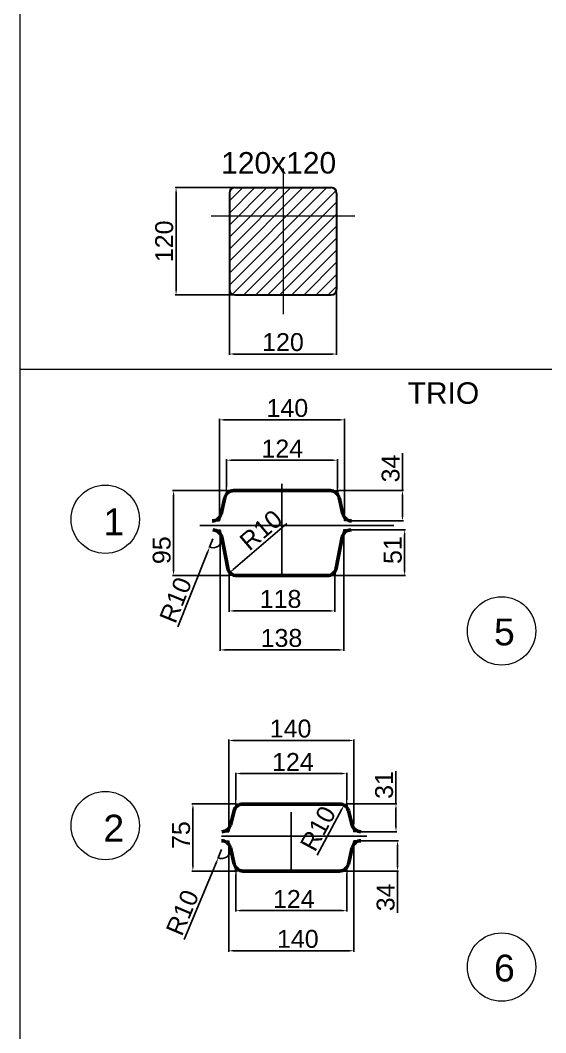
# Model space of a CAD drawing. Header units: millimetres. Extents: x -954 to 34898, y -2134 to 12006.
# Drawn here: x 28374 to 28962, y 1695 to 2827 of the extents above; entities that cross this region are included whole.
import ezdxf

# ---------------------------------------------------------------- set-up
doc = ezdxf.new("R2010")
doc.units = ezdxf.units.MM
doc.header["$LTSCALE"] = 3
for name, color, linetype, lineweight in [('контурная', 7, 'Continuous', 50), ('тонкая', 7, 'Continuous', 20), ('图层2', 1, 'Continuous', 13), ('图层4', 250, 'Continuous', 13)]:
    doc.layers.add(name, color=color, linetype=linetype, lineweight=lineweight)
doc.layers.add('осевая', color=4, linetype='Continuous')
doc.styles.get("Standard").update_dxf_attribs({"font": 'arial.ttf'})
doc.dimstyles.new('ISO-25', dxfattribs={"dimtxt": 2.5, "dimasz": 2.5, "dimexe": 1.25, "dimexo": 0.625, "dimtad": 1, "dimtxsty": 'Standard', "dimcen": 2.5, "dimadec": 0, "dimazin": 0, "dimtfac": 1, "dimtmove": 0, "dimatfit": 3, "dimfxl": 1, "dimarcsym": 0})
doc.dimstyles.new('ISO-25$0', dxfattribs={"dimscale": 2, "dimtxt": 4, "dimasz": 3, "dimexe": 0.5, "dimexo": 0, "dimgap": 1, "dimtad": 1, "dimtxsty": 'Standard', "dimcen": 3, "dimclrd": 150, "dimclre": 150, "dimadec": 0, "dimazin": 0, "dimtfac": 1, "dimtmove": 0, "dimatfit": 3, "dimfxl": 1, "dimlwd": -1, "dimarcsym": 0})
doc.dimstyles.new('ISO-25$4', dxfattribs={"dimscale": 3, "dimtxt": 4, "dimasz": 1, "dimexe": 0, "dimexo": 1, "dimtad": 1, "dimtih": 1, "dimtoh": 1, "dimtxsty": 'Standard', "dimcen": 2, "dimclrd": 5, "dimclre": 5, "dimclrt": 3, "dimadec": 0, "dimazin": 0, "dimtfac": 1, "dimtmove": 0, "dimatfit": 3, "dimfxl": 1, "dimarcsym": 0})

# ---------------------------------------------------------------- blocks, each defined once
blk = doc.blocks.new('*D2204')
at = {"layer": 'Defpoints', "color": 0, "transparency": 16777216}
for p in [(28614.4, 2640.1), (28548.8, 2520.1), (28614.4, 2520.1)]:
    blk.add_point(p, dxfattribs=at)
at = {"layer": '图层4', "color": 0, "lineweight": -2, "transparency": 16777216}
for p, q in [((28614.4, 2640.1), (28547.8, 2640.1)), ((28548.8, 2635.1), (28548.8, 2525.1)), ((28614.4, 2520.1), (28547.8, 2520.1))]:
    blk.add_line(p, q, dxfattribs=at)
at = {"layer": '图层4', "color": 0, "transparency": 16777216}
for points in [[(28548, 2635.1), (28549.7, 2635.1), (28548.8, 2640.1)], [(28548, 2525.1), (28549.7, 2525.1), (28548.8, 2520.1)]]:
    blk.add_solid(points, dxfattribs=at)
at = {"layer": '图层4', "color": 0, "lineweight": 13, "transparency": 16777216, "insert": (28535.6, 2580.1), "char_height": 20, "attachment_point": 5, "rotation": 90}
blk.add_mtext('120', dxfattribs=at)
blk = doc.blocks.new('*D2205')
at = {"layer": 'Defpoints', "color": 0, "transparency": 16777216}
for p in [(28608.4, 2526.1), (28728.4, 2526.1), (28728.4, 2454.1)]:
    blk.add_point(p, dxfattribs=at)
at = {"layer": '图层4', "color": 0, "lineweight": -2, "transparency": 16777216}
for p, q in [((28608.4, 2526.1), (28608.4, 2453.1)), ((28728.4, 2526.1), (28728.4, 2453.1)), ((28613.4, 2454.1), (28723.4, 2454.1))]:
    blk.add_line(p, q, dxfattribs=at)
at = {"layer": '图层4', "color": 0, "transparency": 16777216}
for points in [[(28613.4, 2454.9), (28613.4, 2453.3), (28608.4, 2454.1)], [(28723.4, 2454.9), (28723.4, 2453.3), (28728.4, 2454.1)]]:
    blk.add_solid(points, dxfattribs=at)
at = {"layer": '图层4', "color": 0, "lineweight": 13, "transparency": 16777216, "insert": (28668.4, 2467.3), "char_height": 20, "attachment_point": 5}
blk.add_mtext('120', dxfattribs=at)
blk = doc.blocks.new('*D2283')
at = {"layer": 'Defpoints', "color": 0, "transparency": 16777216}
for p in [(28744.5, 2257.5), (28804.5, 2257.5), (28726.3, 2206.5)]:
    blk.add_point(p, dxfattribs=at)
at = {"layer": '图层4', "color": 0, "lineweight": -2, "transparency": 16777216}
for p, q in [((28744.5, 2257.5), (28805.5, 2257.5)), ((28804.5, 2211.5), (28804.5, 2252.5)), ((28726.3, 2206.5), (28805.5, 2206.5))]:
    blk.add_line(p, q, dxfattribs=at)
at = {"layer": '图层4', "color": 0, "transparency": 16777216}
for points in [[(28803.6, 2252.5), (28805.3, 2252.5), (28804.5, 2257.5)], [(28803.6, 2211.5), (28805.3, 2211.5), (28804.5, 2206.5)]]:
    blk.add_solid(points, dxfattribs=at)
at = {"layer": '图层4', "color": 0, "lineweight": 13, "transparency": 16777216, "insert": (28791.3, 2234.9), "char_height": 20, "attachment_point": 5, "rotation": 90}
blk.add_mtext('51', dxfattribs=at)
blk = doc.blocks.new('*D2143')
at = {"layer": 'Defpoints', "color": 0, "transparency": 16777216}
for p in [(28608.3, 2206.5), (28726.3, 2206.5), (28608.3, 2166.9)]:
    blk.add_point(p, dxfattribs=at)
at = {"layer": '图层4', "color": 0, "lineweight": -2, "transparency": 16777216}
for p, q in [((28608.3, 2206.5), (28608.3, 2165.9)), ((28726.3, 2206.5), (28726.3, 2165.9)), ((28721.3, 2166.9), (28613.3, 2166.9))]:
    blk.add_line(p, q, dxfattribs=at)
at = {"layer": '图层4', "color": 0, "transparency": 16777216}
for points in [[(28613.3, 2167.8), (28613.3, 2166.1), (28608.3, 2166.9)], [(28721.3, 2167.8), (28721.3, 2166.1), (28726.3, 2166.9)]]:
    blk.add_solid(points, dxfattribs=at)
at = {"layer": '图层4', "color": 0, "lineweight": 13, "transparency": 16777216, "insert": (28665.7, 2180.2), "char_height": 20, "attachment_point": 5}
blk.add_mtext('118', dxfattribs=at)
blk = doc.blocks.new('*D2144')
at = {"layer": 'Defpoints', "color": 0, "transparency": 16777216}
for p in [(28605.3, 2335.4), (28605.3, 2305.2), (28729.3, 2304.2)]:
    blk.add_point(p, dxfattribs=at)
at = {"layer": '图层4', "color": 0, "lineweight": -2, "transparency": 16777216}
for p, q in [((28605.3, 2305.2), (28605.3, 2336.4)), ((28724.3, 2335.4), (28610.3, 2335.4)), ((28729.3, 2304.2), (28729.3, 2336.4))]:
    blk.add_line(p, q, dxfattribs=at)
at = {"layer": '图层4', "color": 0, "transparency": 16777216}
for points in [[(28610.3, 2336.2), (28610.3, 2334.6), (28605.3, 2335.4)], [(28724.3, 2336.2), (28724.3, 2334.6), (28729.3, 2335.4)]]:
    blk.add_solid(points, dxfattribs=at)
at = {"layer": '图层4', "color": 0, "lineweight": 13, "transparency": 16777216, "insert": (28667.6, 2348.4), "char_height": 20, "attachment_point": 5}
blk.add_mtext('124', dxfattribs=at)
blk = doc.blocks.new('*D2145')
at = {"layer": 'Defpoints', "color": 0, "transparency": 16777216}
for p in [(28608.9, 2210), (28616.5, 2216.5)]:
    blk.add_point(p, dxfattribs=at)
at = {"layer": '图层4', "color": 0, "lineweight": -2, "transparency": 16777216}
blk.add_line((28672.8, 2264.7), (28612.7, 2213.2), dxfattribs=at)
at = {"layer": '图层4', "color": 0, "transparency": 16777216}
blk.add_solid([(28612.1, 2213.8), (28613.2, 2212.6), (28608.9, 2210)], dxfattribs=at)
at = {"layer": '图层4', "color": 0, "lineweight": 13, "transparency": 16777216, "insert": (28643.8, 2257.3), "char_height": 20, "attachment_point": 5, "rotation": 40.5687}
blk.add_mtext('R10', dxfattribs=at)
blk = doc.blocks.new('*D2146')
at = {"layer": 'Defpoints', "color": 0, "transparency": 16777216}
for p in [(28590.1, 2247.5), (28586.3, 2238.2)]:
    blk.add_point(p, dxfattribs=at)
at = {"layer": '图层4', "color": 0, "lineweight": -2, "transparency": 16777216}
for p, q in [((28590.1, 2247.5), (28586.3, 2238.2)), ((28550.7, 2149.2), (28584.5, 2233.5))]:
    blk.add_line(p, q, dxfattribs=at)
blk.add_arc((28590.1, 2247.5), 10, 242.4145, 11.3099, dxfattribs=at)
at = {"layer": '图层4', "color": 0, "transparency": 16777216}
blk.add_solid([(28583.7, 2233.9), (28585.3, 2233.2), (28586.3, 2238.2)], dxfattribs=at)
at = {"layer": '图层4', "color": 0, "lineweight": 13, "transparency": 16777216, "insert": (28548.4, 2179.1), "char_height": 20, "attachment_point": 5, "rotation": 68.1441}
blk.add_mtext('R10', dxfattribs=at)
blk = doc.blocks.new('*D2147')
at = {"layer": 'Defpoints', "color": 0, "transparency": 16777216}
for p in [(28729.3, 2301.5), (28802.1, 2301.5), (28745.4, 2267.5)]:
    blk.add_point(p, dxfattribs=at)
at = {"layer": '图层4', "color": 0, "lineweight": -2, "transparency": 16777216}
for p, q in [((28802.1, 2301.5), (28802.1, 2343.4)), ((28729.3, 2301.5), (28803.1, 2301.5)), ((28802.1, 2272.5), (28802.1, 2296.5)), ((28745.4, 2267.5), (28803.1, 2267.5))]:
    blk.add_line(p, q, dxfattribs=at)
at = {"layer": '图层4', "color": 0, "transparency": 16777216}
for points in [[(28801.2, 2296.5), (28802.9, 2296.5), (28802.1, 2301.5)], [(28801.2, 2272.5), (28802.9, 2272.5), (28802.1, 2267.5)]]:
    blk.add_solid(points, dxfattribs=at)
at = {"layer": '图层4', "color": 0, "lineweight": 13, "transparency": 16777216, "insert": (28788.9, 2326.1), "char_height": 20, "attachment_point": 5, "rotation": 90}
blk.add_mtext('34', dxfattribs=at)
blk = doc.blocks.new('*D2148')
at = {"layer": 'Defpoints', "color": 0, "transparency": 16777216}
for p in [(28597.3, 2380.5), (28597.3, 2267.5), (28737.3, 2274.8)]:
    blk.add_point(p, dxfattribs=at)
at = {"layer": '图层4', "color": 0, "lineweight": -2, "transparency": 16777216}
for p, q in [((28597.3, 2267.5), (28597.3, 2381.5)), ((28732.3, 2380.5), (28602.3, 2380.5)), ((28737.3, 2274.8), (28737.3, 2381.5))]:
    blk.add_line(p, q, dxfattribs=at)
at = {"layer": '图层4', "color": 0, "transparency": 16777216}
for points in [[(28602.3, 2381.3), (28602.3, 2379.7), (28597.3, 2380.5)], [(28732.3, 2381.3), (28732.3, 2379.7), (28737.3, 2380.5)]]:
    blk.add_solid(points, dxfattribs=at)
at = {"layer": '图层4', "color": 0, "lineweight": 13, "transparency": 16777216, "insert": (28673.3, 2393.7), "char_height": 20, "attachment_point": 5}
blk.add_mtext('140', dxfattribs=at)
blk = doc.blocks.new('*D2149')
at = {"layer": 'Defpoints', "color": 0, "transparency": 16777216}
for p in [(28546, 2301.5), (28605.3, 2301.5), (28608.3, 2206.5)]:
    blk.add_point(p, dxfattribs=at)
at = {"layer": '图层4', "color": 0, "lineweight": -2, "transparency": 16777216}
for p, q in [((28605.3, 2301.5), (28545, 2301.5)), ((28546, 2211.5), (28546, 2296.5)), ((28608.3, 2206.5), (28545, 2206.5))]:
    blk.add_line(p, q, dxfattribs=at)
at = {"layer": '图层4', "color": 0, "transparency": 16777216}
for points in [[(28545.2, 2296.5), (28546.8, 2296.5), (28546, 2301.5)], [(28545.2, 2211.5), (28546.8, 2211.5), (28546, 2206.5)]]:
    blk.add_solid(points, dxfattribs=at)
at = {"layer": '图层4', "color": 0, "lineweight": 13, "transparency": 16777216, "insert": (28532.8, 2234.8), "char_height": 20, "attachment_point": 5, "rotation": 90}
blk.add_mtext('95', dxfattribs=at)
blk = doc.blocks.new('*D2284')
at = {"layer": 'Defpoints', "color": 0, "transparency": 16777216}
for p in [(28598.3, 2257.5), (28736.3, 2257.5), (28736.3, 2123.3)]:
    blk.add_point(p, dxfattribs=at)
at = {"layer": '图层4', "color": 0, "lineweight": -2, "transparency": 16777216}
for p, q in [((28598.3, 2257.5), (28598.3, 2122.3)), ((28736.3, 2257.5), (28736.3, 2122.3)), ((28603.3, 2123.3), (28731.3, 2123.3))]:
    blk.add_line(p, q, dxfattribs=at)
at = {"layer": '图层4', "color": 0, "transparency": 16777216}
for points in [[(28603.3, 2124.2), (28603.3, 2122.5), (28598.3, 2123.3)], [(28731.3, 2124.2), (28731.3, 2122.5), (28736.3, 2123.3)]]:
    blk.add_solid(points, dxfattribs=at)
at = {"layer": '图层4', "color": 0, "lineweight": 13, "transparency": 16777216, "insert": (28666.7, 2136.6), "char_height": 20, "attachment_point": 5}
blk.add_mtext('138', dxfattribs=at)
blk = doc.blocks.new('*D2150')
at = {"layer": 'Defpoints', "color": 0, "transparency": 16777216}
for p in [(28755.8, 1910.1), (28739.7, 1876.1), (28796.5, 1876.1)]:
    blk.add_point(p, dxfattribs=at)
at = {"layer": '图层4', "color": 0, "lineweight": -2, "transparency": 16777216}
for p, q in [((28755.8, 1910.1), (28797.5, 1910.1)), ((28796.5, 1905.1), (28796.5, 1881.1)), ((28739.7, 1876.1), (28797.5, 1876.1)), ((28796.5, 1876.1), (28796.5, 1829.4))]:
    blk.add_line(p, q, dxfattribs=at)
at = {"layer": '图层4', "color": 0, "transparency": 16777216}
for points in [[(28795.7, 1905.1), (28797.4, 1905.1), (28796.5, 1910.1)], [(28795.7, 1881.1), (28797.4, 1881.1), (28796.5, 1876.1)]]:
    blk.add_solid(points, dxfattribs=at)
at = {"layer": '图层4', "color": 0, "lineweight": 13, "transparency": 16777216, "insert": (28783.3, 1846.7), "char_height": 20, "attachment_point": 5, "rotation": 90}
blk.add_mtext('34', dxfattribs=at)
blk = doc.blocks.new('*D2151')
at = {"layer": 'Defpoints', "color": 0, "transparency": 16777216}
for p in [(28739.7, 1951.1), (28755.5, 1920.1), (28794.8, 1920.1)]:
    blk.add_point(p, dxfattribs=at)
at = {"layer": '图层4', "color": 0, "lineweight": -2, "transparency": 16777216}
for p, q in [((28794.8, 1951.1), (28794.8, 1987.8)), ((28739.7, 1951.1), (28795.8, 1951.1)), ((28794.8, 1925.1), (28794.8, 1946.1)), ((28755.5, 1920.1), (28795.8, 1920.1))]:
    blk.add_line(p, q, dxfattribs=at)
at = {"layer": '图层4', "color": 0, "transparency": 16777216}
for points in [[(28794, 1946.1), (28795.6, 1946.1), (28794.8, 1951.1)], [(28794, 1925.1), (28795.6, 1925.1), (28794.8, 1920.1)]]:
    blk.add_solid(points, dxfattribs=at)
at = {"layer": '图层4', "color": 0, "lineweight": 13, "transparency": 16777216, "insert": (28781.6, 1972.4), "char_height": 20, "attachment_point": 5, "rotation": 90}
blk.add_mtext('31', dxfattribs=at)
blk = doc.blocks.new('*D2152')
at = {"layer": 'Defpoints', "color": 0, "transparency": 16777216}
for p in [(28736.8, 1949.9), (28732, 1941.1)]:
    blk.add_point(p, dxfattribs=at)
at = {"layer": '图层4', "color": 0, "lineweight": -2, "transparency": 16777216}
blk.add_line((28706.5, 1893.8), (28734.4, 1945.5), dxfattribs=at)
at = {"layer": '图层4', "color": 0, "transparency": 16777216}
blk.add_solid([(28733.7, 1945.9), (28735.1, 1945.1), (28736.8, 1949.9)], dxfattribs=at)
at = {"layer": '图层4', "color": 0, "lineweight": 13, "transparency": 16777216, "insert": (28707.6, 1923.7), "char_height": 20, "attachment_point": 5, "rotation": 61.5844}
blk.add_mtext('R10', dxfattribs=at)
blk = doc.blocks.new('*D2153')
at = {"layer": 'Defpoints', "color": 0, "transparency": 16777216}
for p in [(28567.6, 1951.1), (28615.7, 1951.1), (28615.7, 1876.1)]:
    blk.add_point(p, dxfattribs=at)
at = {"layer": '图层4', "color": 0, "lineweight": -2, "transparency": 16777216}
for p, q in [((28615.7, 1951.1), (28566.6, 1951.1)), ((28567.6, 1881.1), (28567.6, 1946.1)), ((28615.7, 1876.1), (28566.6, 1876.1))]:
    blk.add_line(p, q, dxfattribs=at)
at = {"layer": '图层4', "color": 0, "transparency": 16777216}
for points in [[(28566.8, 1946.1), (28568.5, 1946.1), (28567.6, 1951.1)], [(28566.8, 1881.1), (28568.5, 1881.1), (28567.6, 1876.1)]]:
    blk.add_solid(points, dxfattribs=at)
at = {"layer": '图层4', "color": 0, "lineweight": 13, "transparency": 16777216, "insert": (28554.5, 1916.3), "char_height": 20, "attachment_point": 5, "rotation": 90}
blk.add_mtext('75', dxfattribs=at)
blk = doc.blocks.new('*D2154')
at = {"layer": 'Defpoints', "color": 0, "transparency": 16777216}
for p in [(28615.7, 1985.1), (28615.7, 1955.9), (28739.7, 1955.9)]:
    blk.add_point(p, dxfattribs=at)
at = {"layer": '图层4', "color": 0, "lineweight": -2, "transparency": 16777216}
for p, q in [((28615.7, 1955.9), (28615.7, 1986.1)), ((28734.7, 1985.1), (28620.7, 1985.1)), ((28739.7, 1955.9), (28739.7, 1986.1))]:
    blk.add_line(p, q, dxfattribs=at)
at = {"layer": '图层4', "color": 0, "transparency": 16777216}
for points in [[(28620.7, 1985.9), (28620.7, 1984.3), (28615.7, 1985.1)], [(28734.7, 1985.9), (28734.7, 1984.3), (28739.7, 1985.1)]]:
    blk.add_solid(points, dxfattribs=at)
at = {"layer": '图层4', "color": 0, "lineweight": 13, "transparency": 16777216, "insert": (28679.5, 1998.1), "char_height": 20, "attachment_point": 5}
blk.add_mtext('124', dxfattribs=at)
blk = doc.blocks.new('*D2285')
at = {"layer": 'Defpoints', "color": 0, "transparency": 16777216}
for p in [(28607.7, 2022.1), (28607.7, 1929), (28747.7, 1929)]:
    blk.add_point(p, dxfattribs=at)
at = {"layer": '图层4', "color": 0, "lineweight": -2, "transparency": 16777216}
for p, q in [((28607.7, 1929), (28607.7, 2023.1)), ((28742.7, 2022.1), (28612.7, 2022.1)), ((28747.7, 1929), (28747.7, 2023.1))]:
    blk.add_line(p, q, dxfattribs=at)
at = {"layer": '图层4', "color": 0, "transparency": 16777216}
for points in [[(28612.7, 2022.9), (28612.7, 2021.2), (28607.7, 2022.1)], [(28742.7, 2022.9), (28742.7, 2021.2), (28747.7, 2022.1)]]:
    blk.add_solid(points, dxfattribs=at)
at = {"layer": '图层4', "color": 0, "lineweight": 13, "transparency": 16777216, "insert": (28676.9, 2035.3), "char_height": 20, "attachment_point": 5}
blk.add_mtext('140', dxfattribs=at)
blk = doc.blocks.new('*D2155')
at = {"layer": 'Defpoints', "color": 0, "transparency": 16777216}
for p in [(28615.7, 1872.4), (28739.7, 1873.4), (28615.7, 1831.9)]:
    blk.add_point(p, dxfattribs=at)
at = {"layer": '图层4', "color": 0, "lineweight": -2, "transparency": 16777216}
for p, q in [((28615.7, 1872.4), (28615.7, 1830.9)), ((28739.7, 1873.4), (28739.7, 1830.9)), ((28734.7, 1831.9), (28620.7, 1831.9))]:
    blk.add_line(p, q, dxfattribs=at)
at = {"layer": '图层4', "color": 0, "transparency": 16777216}
for points in [[(28620.7, 1832.7), (28620.7, 1831), (28615.7, 1831.9)], [(28734.7, 1832.7), (28734.7, 1831), (28739.7, 1831.9)]]:
    blk.add_solid(points, dxfattribs=at)
at = {"layer": '图层4', "color": 0, "lineweight": 13, "transparency": 16777216, "insert": (28680.5, 1844.9), "char_height": 20, "attachment_point": 5}
blk.add_mtext('124', dxfattribs=at)
blk = doc.blocks.new('*D2156')
at = {"layer": 'Defpoints', "color": 0, "transparency": 16777216}
for p in [(28607.7, 1910.1), (28747.7, 1902.7), (28607.7, 1787)]:
    blk.add_point(p, dxfattribs=at)
at = {"layer": '图层4', "color": 0, "lineweight": -2, "transparency": 16777216}
for p, q in [((28607.7, 1910.1), (28607.7, 1786)), ((28747.7, 1902.7), (28747.7, 1786)), ((28742.7, 1787), (28612.7, 1787))]:
    blk.add_line(p, q, dxfattribs=at)
at = {"layer": '图层4', "color": 0, "transparency": 16777216}
for points in [[(28612.7, 1787.9), (28612.7, 1786.2), (28607.7, 1787)], [(28742.7, 1787.9), (28742.7, 1786.2), (28747.7, 1787)]]:
    blk.add_solid(points, dxfattribs=at)
at = {"layer": '图层4', "color": 0, "lineweight": 13, "transparency": 16777216, "insert": (28685, 1800.2), "char_height": 20, "attachment_point": 5}
blk.add_mtext('140', dxfattribs=at)
blk = doc.blocks.new('*D2286')
at = {"layer": 'Defpoints', "color": 0, "transparency": 16777216}
for p in [(28595.9, 1890.9), (28599.8, 1900.1)]:
    blk.add_point(p, dxfattribs=at)
at = {"layer": '图层4', "color": 0, "lineweight": -2, "transparency": 16777216}
for p, q in [((28599.8, 1900.1), (28595.9, 1890.9)), ((28557.9, 1799.8), (28594, 1886.2))]:
    blk.add_line(p, q, dxfattribs=at)
blk.add_arc((28599.8, 1900.1), 10, 241.5817, 13.2405, dxfattribs=at)
at = {"layer": '图层4', "color": 0, "transparency": 16777216}
blk.add_solid([(28593.2, 1886.6), (28594.8, 1885.9), (28595.9, 1890.9)], dxfattribs=at)
at = {"layer": '图层4', "color": 0, "lineweight": 13, "transparency": 16777216, "insert": (28556, 1829.7), "char_height": 20, "attachment_point": 5, "rotation": 67.3113}
blk.add_mtext('R10', dxfattribs=at)

msp = doc.modelspace()

# ---------------------------------------------------------------- hatches: boundary and pattern name
at = {"layer": '图层4', "lineweight": 13}
h = msp.add_hatch(dxfattribs=at)
h.set_pattern_fill('ANSI31', color=5, scale=3, style=0)
h.set_pattern_definition([(45, (-8945.228, -63270.128), (-6.7351921, 6.7351921), [])])
h.paths.add_polyline_path([(28614.435, 2640.115, 0.41421356), (28608.435, 2634.115), (28608.435, 2580.115), (28668.435, 2580.115), (28668.435, 2640.115)])
h.paths.add_polyline_path([(28668.435, 2580.115), (28728.435, 2580.115), (28728.435, 2634.115, 0.41421356), (28722.435, 2640.115), (28668.435, 2640.115)])
h.paths.add_polyline_path([(28668.435, 2520.115), (28722.435, 2520.115, 0.41421356), (28728.435, 2526.115), (28728.435, 2580.115), (28668.435, 2580.115)])
h.paths.add_polyline_path([(28668.435, 2580.115), (28608.435, 2580.115), (28608.435, 2526.115, 0.41421356), (28614.435, 2520.115), (28668.435, 2520.115)])

# ---------------------------------------------------------------- linework, layer by layer
at = {"lineweight": 13}
msp.add_line((29288.074, 2436.662), (28374.493, 2436.662), dxfattribs=at)
msp.add_lwpolyline([(28374.493, 2864.989), (31626.478, 2864.989), (31626.478, 763.885), (28374.493, 763.885)], close=True, dxfattribs=at)
for centre in [(28469.566, 2269.403), (28912.944, 2144.594), (28469.566, 1926.952), (28912.944, 1768.799)]:
    msp.add_circle(centre, 38.249, dxfattribs=at)
at = {"layer": 'контурная'}
for p, q in [((28667.264, 2301.467), (28613.13, 2301.467)), ((28667.264, 2301.467), (28721.344, 2301.467)), ((28603.45, 2293.758), (28599.078, 2275.177)), ((28731.078, 2293.758), (28735.45, 2275.177)), ((28599.848, 2249.391), (28606.681, 2214.543)), ((28734.681, 2249.391), (28727.848, 2214.543)), ((28667.264, 2206.467), (28616.462, 2206.467)), ((28667.264, 2206.467), (28718.034, 2206.467)), ((28677.716, 1951.077), (28623.463, 1951.077)), ((28677.716, 1951.077), (28732.033, 1951.077)), ((28613.78, 1943.576), (28609.651, 1927.579)), ((28741.651, 1943.576), (28745.78, 1927.579)), ((28613.902, 1883.787), (28609.53, 1902.368)), ((28741.53, 1883.787), (28745.902, 1902.368)), ((28677.716, 1876.077), (28623.581, 1876.077)), ((28677.716, 1876.077), (28731.795, 1876.077))]:
    msp.add_line(p, q, dxfattribs=at)
for centre, start, end in [((28613.184, 2291.467), 90, 166.75948), ((28721.344, 2291.467), 13.24052, 90), ((28589.344, 2277.467), 270, 346.75948), ((28745.184, 2277.467), 193.24052, 270), ((28590.034, 2247.467), 11.093723, 90), ((28744.494, 2247.467), 90, 168.906277), ((28616.494, 2216.467), 191.093723, 270), ((28718.034, 2216.467), 270, 348.906277), ((28623.463, 1941.077), 90, 165.529706), ((28731.969, 1941.077), 14.470294, 90), ((28599.969, 1930.077), 270, 345.529706), ((28755.463, 1930.077), 194.470294, 270), ((28599.795, 1900.077), 13.24052, 90), ((28755.636, 1900.077), 90, 166.75948), ((28623.636, 1886.077), 193.24052, 270), ((28731.795, 1886.077), 270, 346.75948)]:
    msp.add_arc(centre, 10, start, end, dxfattribs=at)
at = {"layer": 'осевая'}
for p, q in [((28667.264, 2206.467), (28667.264, 2308.976)), ((28575.234, 2262.467), (28792.502, 2262.467)), ((28677.716, 1876.077), (28677.716, 1942.118)), ((28599.795, 1915.077), (28762.271, 1915.077))]:
    msp.add_line(p, q, dxfattribs=at)
at = {"layer": 'тонкая'}
for p, q in [((28605.264, 2301.467), (28604.085, 2296.458)), ((28605.264, 2301.467), (28605.264, 2305.187)), ((28613.365, 2301.467), (28605.264, 2301.467)), ((28721.163, 2301.467), (28729.264, 2301.467)), ((28729.264, 2301.467), (28729.264, 2305.187)), ((28729.264, 2301.467), (28730.443, 2296.458)), ((28597.264, 2267.467), (28597.264, 2276.433)), ((28737.264, 2267.467), (28737.264, 2276.433)), ((28592.558, 2267.467), (28597.264, 2267.467)), ((28598.478, 2272.627), (28597.264, 2267.467)), ((28736.05, 2272.627), (28737.264, 2267.467)), ((28741.97, 2267.467), (28737.264, 2267.467)), ((28593.558, 2257.467), (28598.264, 2257.467)), ((28598.264, 2257.467), (28598.264, 2248.501)), ((28598.264, 2257.467), (28599.353, 2251.916)), ((28736.264, 2257.467), (28735.176, 2251.916)), ((28740.97, 2257.467), (28736.264, 2257.467)), ((28736.264, 2257.467), (28736.264, 2248.501)), ((28607.102, 2212.396), (28608.264, 2206.467)), ((28727.426, 2212.396), (28726.264, 2206.467)), ((28608.264, 2206.467), (28608.264, 2204.941)), ((28611.55, 2206.467), (28608.264, 2206.467)), ((28722.978, 2206.467), (28726.264, 2206.467)), ((28726.264, 2206.467), (28726.264, 2204.941)), ((28615.716, 1951.077), (28614.409, 1946.013)), ((28615.716, 1951.077), (28615.716, 1955.851)), ((28623.398, 1951.077), (28615.716, 1951.077)), ((28732.033, 1951.077), (28739.716, 1951.077)), ((28739.716, 1951.077), (28739.716, 1955.851)), ((28739.716, 1951.077), (28741.023, 1946.013)), ((28607.716, 1920.077), (28607.716, 1929.043)), ((28747.716, 1920.077), (28747.716, 1929.043)), ((28603.01, 1920.077), (28607.716, 1920.077)), ((28608.743, 1924.058), (28607.716, 1920.077)), ((28746.688, 1924.058), (28747.716, 1920.077)), ((28752.422, 1920.077), (28747.716, 1920.077)), ((28603.01, 1910.077), (28607.716, 1910.077)), ((28607.716, 1910.077), (28607.716, 1901.111)), ((28608.93, 1904.917), (28607.716, 1910.077)), ((28746.502, 1904.917), (28747.716, 1910.077)), ((28752.422, 1910.077), (28747.716, 1910.077)), ((28747.716, 1910.077), (28747.716, 1901.111)), ((28615.716, 1876.077), (28614.537, 1881.086)), ((28739.716, 1876.077), (28740.894, 1881.086)), ((28615.716, 1876.077), (28615.716, 1872.358)), ((28623.817, 1876.077), (28615.716, 1876.077)), ((28731.614, 1876.077), (28739.716, 1876.077)), ((28739.716, 1876.077), (28739.716, 1872.358))]:
    msp.add_line(p, q, dxfattribs=at)
at = {"layer": '图层2', "lineweight": 13}
for p, q in [((28668.435, 2661.587), (28668.435, 2498.644)), ((28588.156, 2608.756), (28748.713, 2608.756))]:
    msp.add_line(p, q, dxfattribs=at)
at = {"layer": '图层2', "color": 0, "lineweight": 30}
for p, q in [((28614.435, 2640.115), (28722.435, 2640.115)), ((28608.435, 2634.115), (28608.435, 2526.115)), ((28728.435, 2634.115), (28728.435, 2526.115)), ((28614.435, 2520.115), (28722.435, 2520.115))]:
    msp.add_line(p, q, dxfattribs=at)
for centre, start, end in [((28614.435, 2634.115), 90, 180), ((28722.435, 2634.115), 0, 90), ((28614.435, 2526.115), 180, 270), ((28722.435, 2526.115), 270, 0)]:
    msp.add_arc(centre, 6, start, end, dxfattribs=at)

# ---------------------------------------------------------------- texts
at = {"lineweight": 13}
for s, height, p in [('TRIO', 24, (28807.837, 2398.5)), ('1', 30, (28467.446, 2251.544)), ('5', 30, (28904.409, 2128.454)), ('2', 30, (28467.446, 1909.093)), ('6', 30, (28904.409, 1752.658))]:
    msp.add_text(s, height=height, dxfattribs=at).set_placement(p)
at = {"layer": '图层4', "color": 0, "lineweight": 13}
msp.add_text('120x120', height=24, dxfattribs=at).set_placement((28599.225, 2655.863))

# ---------------------------------------------------------------- dimensions: what is measured, and where the dimension line sits
dim = msp.add_linear_dim(base=(28548.82, 2520.115), p1=(28614.435, 2640.115), p2=(28614.435, 2520.115), angle=90, text='120', dimstyle='ISO-25$0', override={"dimscale": 1, "dimtxt": 20, "dimasz": 5, "dimexe": 1, "dimgap": 3, "dimcen": 2.5, "dimclrd": 0, "dimclre": 0, "dimlwd": 65534}, dxfattribs=at)
dim.commit()
dim.dimension.update_dxf_attribs({"geometry": '*D2204', "text_midpoint": (28535.608, 2580.115)})
dim = msp.add_linear_dim(base=(28728.435, 2454.106), p1=(28608.435, 2526.115), p2=(28728.435, 2526.115), text='120', dimstyle='ISO-25$0', override={"dimscale": 1, "dimtxt": 20, "dimasz": 5, "dimexe": 1, "dimgap": 3, "dimcen": 2.5, "dimclrd": 0, "dimclre": 0, "dimlwd": 65534}, dxfattribs=at)
dim.commit()
dim.dimension.update_dxf_attribs({"geometry": '*D2205', "text_midpoint": (28668.435, 2467.317)})
for base, p1, p2, picture, middle in [((28597.264, 2380.495), (28737.264, 2274.833), (28597.264, 2267.467), '*D2148', (28673.346, 2380.495)), ((28605.264, 2335.403), (28729.264, 2304.187), (28605.264, 2305.187), '*D2144', (28667.584, 2335.403)), ((28736.264, 2123.333), (28598.264, 2257.467), (28736.264, 2257.467), '*D2284', (28666.693, 2123.333)), ((28608.264, 2166.944), (28726.264, 2206.467), (28608.264, 2206.467), '*D2143', (28665.744, 2166.944)), ((28607.716, 2022.068), (28747.716, 1929.043), (28607.716, 1929.043), '*D2285', (28676.921, 2022.068)), ((28615.716, 1985.099), (28739.716, 1955.851), (28615.716, 1955.851), '*D2154', (28679.503, 1985.099)), ((28607.716, 1787.026), (28747.716, 1902.711), (28607.716, 1910.077), '*D2156', (28685.004, 1787.026)), ((28615.716, 1831.868), (28739.716, 1873.358), (28615.716, 1872.358), '*D2155', (28680.531, 1831.868))]:
    dim = msp.add_linear_dim(base=base, p1=p1, p2=p2, dimstyle='ISO-25$0', override={"dimscale": 1, "dimtxt": 20, "dimasz": 5, "dimexe": 1, "dimgap": 3, "dimcen": 2.5, "dimclrd": 0, "dimclre": 0, "dimlwd": 65534}, dxfattribs=at)
    dim.commit()
    dim.dimension.update_dxf_attribs({"geometry": picture, "text_midpoint": middle, "dimtype": 160})
for base, p1, p2, angle, dimstyle, override, picture, middle in [((28802.08, 2301.467), (28745.394, 2267.467), (28729.264, 2301.467), 90, 'ISO-25$0', {"dimscale": 1, "dimtxt": 20, "dimasz": 5, "dimexe": 1, "dimgap": 3, "dimcen": 2.5, "dimclrd": 0, "dimclre": 0, "dimlwd": 65534}, '*D2147', (28802.08, 2326.134)), ((28546.009, 2301.467), (28608.264, 2206.467), (28605.264, 2301.467), 90, 'ISO-25$0', {"dimscale": 1, "dimtxt": 20, "dimasz": 5, "dimexe": 1, "dimgap": 3, "dimcen": 2.5, "dimclrd": 0, "dimclre": 0, "dimlwd": 65534}, '*D2149', (28546.009, 2234.767)), ((28804.481, 2257.467), (28726.264, 2206.467), (28744.462, 2257.467), 90, 'ISO-25', {"dimtxt": 20, "dimasz": 5, "dimexe": 1, "dimexo": 0, "dimgap": 3}, '*D2283', (28804.481, 2234.873)), ((28794.817, 1920.077), (28739.716, 1951.077), (28755.463, 1920.077), 90, 'ISO-25$0', {"dimscale": 1, "dimtxt": 20, "dimasz": 5, "dimexe": 1, "dimgap": 3, "dimcen": 2.5, "dimclrd": 0, "dimclre": 0, "dimlwd": 65534}, '*D2151', (28794.817, 1972.411)), ((28567.631, 1951.077), (28615.716, 1876.077), (28615.716, 1951.077), 90, 'ISO-25$0', {"dimscale": 1, "dimtxt": 20, "dimasz": 5, "dimexe": 1, "dimgap": 3, "dimcen": 2.5, "dimclrd": 0, "dimclre": 0, "dimlwd": 65534}, '*D2153', (28567.631, 1916.32)), ((28796.538, 1876.077), (28755.845, 1910.077), (28739.716, 1876.077), 270, 'ISO-25$0', {"dimscale": 1, "dimtxt": 20, "dimasz": 5, "dimexe": 1, "dimgap": 3, "dimcen": 2.5, "dimclrd": 0, "dimclre": 0, "dimlwd": 65534}, '*D2150', (28796.538, 1846.682))]:
    dim = msp.add_linear_dim(base=base, p1=p1, p2=p2, angle=angle, dimstyle=dimstyle, override=override, dxfattribs=at)
    dim.commit()
    dim.dimension.update_dxf_attribs({"geometry": picture, "text_midpoint": middle, "dimtype": 160})
for center, mpoint, picture, middle in [((28616.462, 2216.467), (28608.866, 2209.964), '*D2145', (28652.439, 2247.269)), ((28590.066, 2247.467), (28586.343, 2238.186), '*D2146', (28560.659, 2174.151)), ((28732.033, 1941.077), (28736.791, 1949.873), '*D2152', (28719.251, 1917.453)), ((28599.795, 1900.077), (28595.938, 1890.851), '*D2286', (28568.237, 1824.593))]:
    dim = msp.add_radius_dim(center=center, mpoint=mpoint, dimstyle='ISO-25$4', override={"dimscale": 1, "dimtxt": 20, "dimasz": 5, "dimexe": 1, "dimexo": 0, "dimgap": 3, "dimtih": 0, "dimtoh": 0, "dimcen": 2.5, "dimclrd": 0, "dimclre": 0, "dimclrt": 0}, dxfattribs=at)
    dim.commit()
    dim.dimension.update_dxf_attribs({"geometry": picture, "text_midpoint": middle, "dimtype": 164})

doc.saveas('drawing.dxf')
